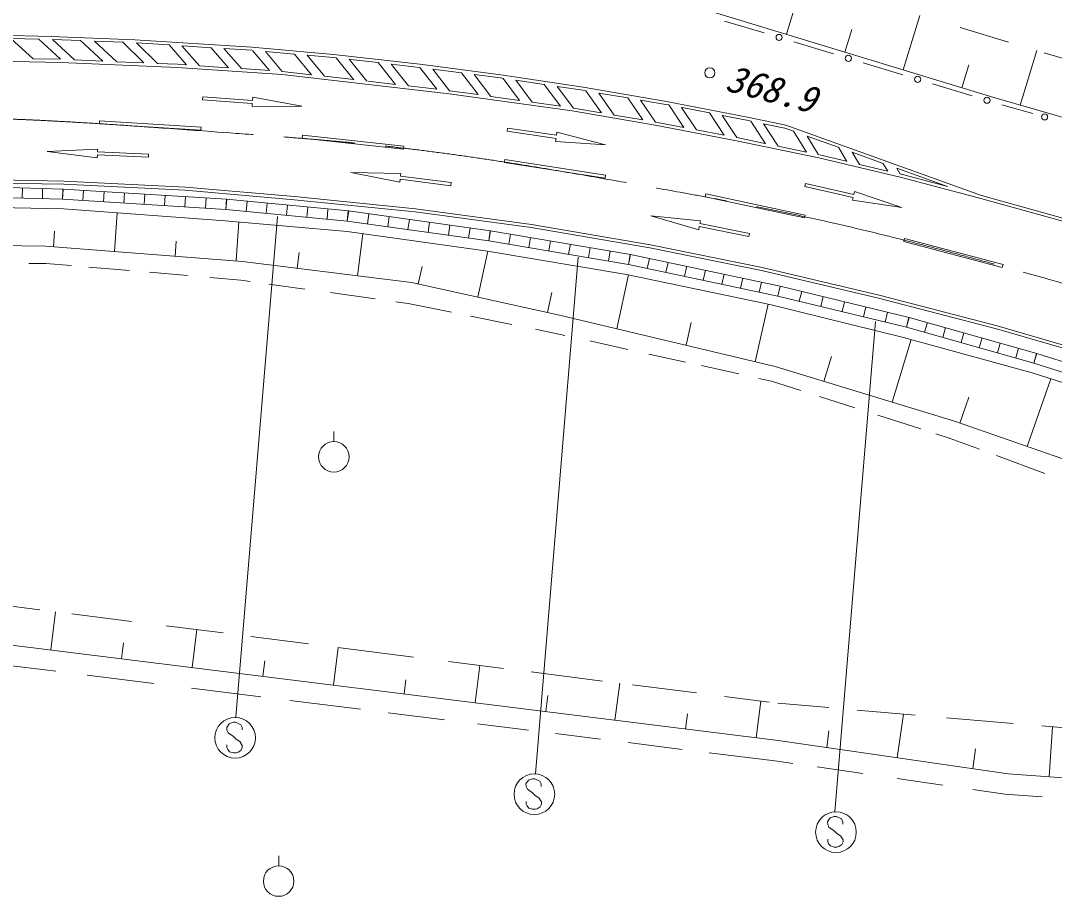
# Model space of a CAD drawing. Units: millimetres, scale not verified. Extents: x 40000 to 680000, y 20000 to 380000.
# Drawn here: x 374464 to 425262, y 280905 to 323952 of the extents above; entities that cross this region are included whole.
import ezdxf
from ezdxf.enums import TextEntityAlignment as Align

# ---------------------------------------------------------------- set-up
doc = ezdxf.new("R2010")
doc.units = ezdxf.units.MM
doc.header["$LTSCALE"] = 1000
doc.linetypes.add('CHAIN', pattern=[18.5, 12, -1.5, 3.5, -1.5])
for name, color, linetype, lineweight in [('M-BGD', 7, 'Continuous', 13), ('M-BMK', 2, 'CHAIN', 13), ('M-STR-STRC', 7, 'Continuous', 13)]:
    doc.layers.add(name, color=color, linetype=linetype, lineweight=lineweight)
doc.styles.add('ＭＳ ゴシック', font='')
doc.styles.get('ＭＳ ゴシック').set_extended_font_data('MS Gothic')

msp = doc.modelspace()

# ---------------------------------------------------------------- linework, layer by layer
at = {"layer": 'M-BGD'}
for p, q in [((394265, 328718), (422284, 320175)), ((412100, 323280), (412896, 325892)), ((417839, 321530), (418655, 324207)), ((409057, 323935), (411004, 323347)), ((420632, 323614), (423016, 322898)), ((371828, 323265), (375960, 323181)), ((375960, 323181), (380067, 323017)), ((414970, 322405), (415308, 323516)), ((373978, 323071), (375078, 322079)), ((373978, 323071), (375359, 323043)), ((375359, 323043), (376425, 322051)), ((376036, 323028), (377117, 322022)), ((376036, 323028), (377403, 322973)), ((377403, 322973), (378496, 321963)), ((378095, 322946), (379191, 321933)), ((378095, 322946), (379480, 322890)), ((379480, 322890), (380513, 321877)), ((380067, 323017), (385825, 322645)), ((380150, 322864), (381184, 321848)), ((380152, 322861), (381762, 322757)), ((381760, 322757), (382614, 321776)), ((382392, 322716), (383247, 321733)), ((382457, 322712), (383821, 322624)), ((383809, 322625), (384674, 321636)), ((384443, 322584), (385309, 321593)), ((384443, 322584), (385816, 322495)), ((385825, 322645), (389830, 322292)), ((412464, 322906), (414410, 322318)), ((376425, 322051), (375078, 322079)), ((386694, 321499), (385859, 322492)), ((387317, 321457), (386495, 322435)), ((386495, 322435), (387913, 322310)), ((388757, 321291), (387913, 322310)), ((389403, 321217), (388543, 322255)), ((388543, 322255), (389815, 322142)), ((389815, 322142), (389969, 322125)), ((389830, 322292), (394081, 321806)), ((390838, 321051), (389965, 322129)), ((423585, 319801), (424402, 322482)), ((424768, 322372), (427096, 321673)), ((376434, 321901), (370354, 322028)), ((382162, 321656), (376434, 321901)), ((378496, 321963), (377117, 322022)), ((380513, 321877), (379191, 321933)), ((382170, 321806), (381190, 321848)), ((387308, 321307), (382162, 321656)), ((382584, 321778), (382170, 321806)), ((384617, 321640), (383271, 321731)), ((386694, 321499), (385309, 321593)), ((391477, 320978), (390607, 322052)), ((390665, 322045), (392037, 321889)), ((392890, 320815), (392037, 321889)), ((393522, 320742), (392669, 321817)), ((392669, 321817), (394062, 321657)), ((394081, 321806), (398064, 321282)), ((394916, 320582), (394086, 321654)), ((395541, 320510), (394720, 321571)), ((394720, 321571), (396131, 321385)), ((415870, 321878), (417817, 321290)), ((420709, 320656), (421052, 321782)), ((395527, 320361), (387308, 321307)), ((388757, 321291), (387317, 321457)), ((390832, 321052), (389403, 321217)), ((396943, 320314), (396131, 321385)), ((397574, 320225), (396758, 321303)), ((396758, 321303), (398043, 321134)), ((398043, 321134), (398169, 321115)), ((398064, 321282), (402113, 320676)), ((398978, 320028), (398169, 321115)), ((392889, 320815), (391517, 320973)), ((394916, 320582), (393522, 320742)), ((399604, 319940), (398800, 321020)), ((398800, 321020), (400195, 320811)), ((400997, 319745), (400195, 320811)), ((401627, 319656), (400830, 320716)), ((400830, 320716), (402089, 320527)), ((402113, 320676), (406203, 319979)), ((419276, 320849), (421223, 320262)), ((383414, 320209), (383403, 320060)), ((383403, 320060), (385847, 319880)), ((383414, 320209), (385858, 320030)), ((385858, 320030), (385875, 320183)), ((385875, 320183), (388278, 319741)), ((401574, 319513), (395527, 320361)), ((396943, 320314), (395541, 320510)), ((398978, 320028), (397574, 320225)), ((402089, 320527), (402244, 320501)), ((403003, 319421), (402244, 320501)), ((403628, 319314), (402869, 320395)), ((402869, 320395), (404307, 320150)), ((405042, 319073), (404307, 320150)), ((405659, 318968), (404924, 320045)), ((404924, 320045), (406176, 319832)), ((422284, 320175), (428145, 318490)), ((385834, 319727), (385847, 319880)), ((388278, 319741), (385834, 319727)), ((400997, 319745), (399604, 319940)), ((402984, 319424), (401627, 319656)), ((406176, 319832), (406309, 319806)), ((406203, 319979), (410263, 319184)), ((407058, 318699), (406309, 319806)), ((407683, 318579), (406936, 319683)), ((406966, 319677), (408309, 319414)), ((422683, 319821), (424209, 319385)), ((378333, 318873), (378342, 319023)), ((378342, 319023), (383327, 318712)), ((405638, 318819), (401574, 319513)), ((405042, 319073), (403628, 319314)), ((409039, 318319), (408309, 319414)), ((409659, 318200), (408931, 319292)), ((408936, 319291), (410233, 319037)), ((410233, 319037), (410348, 319013)), ((410263, 319184), (412064, 318817)), ((411073, 317905), (410347, 319014)), ((383318, 318562), (378333, 318873)), ((383327, 318712), (383318, 318562)), ((398395, 318665), (398373, 318517)), ((398373, 318517), (400776, 318167)), ((398395, 318665), (400798, 318315)), ((409637, 318051), (405638, 318819)), ((407052, 318700), (405659, 318968)), ((409039, 318319), (407683, 318579)), ((411696, 317775), (410969, 318887)), ((410969, 318887), (412024, 318672)), ((412024, 318672), (412441, 318521)), ((412064, 318817), (421689, 315354)), ((413075, 317488), (412441, 318521)), ((388304, 318170), (388320, 318319)), ((393274, 317639), (388304, 318170)), ((388320, 318319), (393290, 317788)), ((400740, 318016), (400776, 318167)), ((403207, 317841), (400740, 318016)), ((400798, 318315), (400810, 318468)), ((400810, 318468), (403207, 317841)), ((413688, 317207), (409637, 318051)), ((411035, 317913), (409659, 318200)), ((413679, 317364), (413119, 318278)), ((413119, 318278), (414640, 317730)), ((375767, 317513), (378243, 317638)), ((378221, 317202), (375767, 317513)), ((378243, 317638), (378245, 317502)), ((380747, 317392), (378245, 317502)), ((393290, 317788), (393274, 317639)), ((413075, 317488), (411696, 317775)), ((415067, 317034), (414653, 317726)), ((415679, 316889), (415321, 317485)), ((415321, 317485), (416853, 316934)), ((378239, 317353), (378221, 317202)), ((380741, 317242), (378239, 317353)), ((380747, 317392), (380741, 317242)), ((398240, 316976), (398263, 317125)), ((398263, 317125), (403209, 316352)), ((417748, 316243), (413688, 317207)), ((415056, 317037), (413721, 317354)), ((390692, 316489), (393154, 316433)), ((393101, 316014), (390692, 316489)), ((403186, 316204), (398240, 316976)), ((417068, 316559), (415679, 316889)), ((417073, 316558), (416839, 316939)), ((417691, 316411), (417516, 316696)), ((417516, 316696), (420006, 315800)), ((376584, 315909), (370017, 316034)), ((376590, 316059), (370018, 316184)), ((382565, 315762), (376590, 316059)), ((393112, 316155), (393101, 316014)), ((395600, 315840), (393112, 316155)), ((393154, 316433), (393131, 316304)), ((395619, 315989), (393131, 316304)), ((395619, 315989), (395600, 315840)), ((403209, 316352), (403186, 316204)), ((420006, 315800), (417689, 316414)), ((417785, 316389), (417740, 316399)), ((421649, 315209), (417748, 316243)), ((370575, 315831), (376545, 315675)), ((374552, 315727), (374538, 315227)), ((375544, 315701), (375531, 315201)), ((376536, 315675), (376523, 315175)), ((376554, 315674), (376523, 315175)), ((376545, 315675), (384584, 315173)), ((382555, 315612), (376584, 315909)), ((377557, 315611), (377526, 315112)), ((378559, 315549), (378528, 315050)), ((379562, 315486), (379531, 314987)), ((387907, 315152), (382555, 315612)), ((387921, 315302), (382565, 315762)), ((413039, 315947), (413006, 315801)), ((413006, 315801), (415373, 315263)), ((413039, 315947), (415406, 315410)), ((415406, 315410), (415446, 315548)), ((415446, 315548), (417772, 314761)), ((370570, 315331), (376523, 315175)), ((376523, 315175), (384545, 314674)), ((380565, 315424), (380534, 314925)), ((381568, 315361), (381537, 314862)), ((382570, 315298), (382539, 314799)), ((383573, 315236), (383542, 314737)), ((384576, 315173), (384545, 314674)), ((384593, 315172), (384545, 314674)), ((384584, 315173), (390573, 314596)), ((385588, 315076), (385540, 314578)), ((386583, 314980), (386535, 314483)), ((393845, 314549), (387907, 315152)), ((393862, 314698), (387921, 315302)), ((408110, 315289), (408141, 315435)), ((412986, 314251), (408110, 315289)), ((408141, 315435), (413017, 314398)), ((415346, 315122), (415373, 315263)), ((417772, 314761), (415346, 315122)), ((421649, 315209), (426823, 313767)), ((421689, 315354), (426865, 313911)), ((370596, 314818), (376565, 314695)), ((376565, 314695), (384520, 314116)), ((379203, 314503), (379069, 312609)), ((384545, 314674), (390514, 314099)), ((387577, 314884), (387530, 314387)), ((388572, 314788), (388524, 314291)), ((389567, 314693), (389519, 314195)), ((390562, 314597), (390514, 314099)), ((390583, 314594), (390514, 314099)), ((390573, 314596), (397546, 313621)), ((391577, 314455), (391508, 313960)), ((399546, 313776), (393845, 314549)), ((399569, 313924), (393862, 314698)), ((384520, 314116), (390502, 313589)), ((385052, 312159), (385187, 314057)), ((390514, 314099), (397470, 313127)), ((392571, 314316), (392502, 313821)), ((393565, 314178), (393495, 313682)), ((394558, 314039), (394489, 313544)), ((405434, 314350), (407869, 314112)), ((407790, 313670), (405434, 314350)), ((407869, 314112), (407840, 313983)), ((410283, 313490), (407840, 313983)), ((413017, 314398), (412986, 314251)), ((376078, 312841), (376131, 313596)), ((390502, 313589), (397412, 312620)), ((391283, 313480), (391025, 311413)), ((395552, 313900), (395483, 313405)), ((396546, 313761), (396476, 313266)), ((397539, 313622), (397470, 313127)), ((397553, 313620), (397470, 313127)), ((397546, 313621), (404431, 312462)), ((398534, 313455), (398451, 312962)), ((405385, 312787), (399546, 313776)), ((405413, 312935), (399569, 313924)), ((407810, 313836), (407790, 313670)), ((410253, 313343), (407810, 313836)), ((410283, 313490), (410253, 313343)), ((360957, 312996), (375678, 312872)), ((382060, 312376), (382112, 313114)), ((397470, 313127), (404337, 311971)), ((399515, 313290), (399432, 312797)), ((400496, 313125), (400413, 312631)), ((401477, 312959), (401394, 312466)), ((410910, 311811), (405413, 312935)), ((417859, 313093), (417898, 313238)), ((422704, 311820), (417859, 313093)), ((417898, 313238), (422742, 311966)), ((375678, 312872), (385372, 312119)), ((388048, 311785), (388144, 312553)), ((397428, 312618), (396933, 310365)), ((397412, 312620), (404244, 311475)), ((402458, 312794), (402375, 312301)), ((403439, 312629), (403356, 312136)), ((404420, 312464), (404337, 311971)), ((404441, 312460), (404337, 311971)), ((404431, 312462), (411789, 310899)), ((410878, 311664), (405385, 312787)), ((374858, 312013), (375704, 312019)), ((375704, 312019), (376967, 311910)), ((385372, 312119), (393676, 311082)), ((404337, 311971), (411678, 310411)), ((405359, 312265), (405255, 311776)), ((406276, 312070), (406173, 311581)), ((422742, 311966), (422704, 311820)), ((377813, 311837), (379805, 311666)), ((380799, 311580), (382662, 311419)), ((394003, 311010), (394190, 311859)), ((403758, 308810), (404340, 311455)), ((404244, 311475), (411283, 309999)), ((407194, 311875), (407090, 311386)), ((408112, 311680), (408008, 311191)), ((409029, 311485), (408925, 310996)), ((416624, 310312), (410878, 311664)), ((416660, 310457), (410910, 311811)), ((383766, 311324), (385285, 311193)), ((385285, 311193), (385745, 311129)), ((386652, 311004), (388422, 310758)), ((393676, 311082), (400951, 309481)), ((409947, 311290), (409843, 310801)), ((410864, 311095), (410760, 310606)), ((411782, 310900), (411678, 310411)), ((411795, 310897), (411678, 310411)), ((411789, 310899), (418121, 309367)), ((389697, 310581), (391877, 310279)), ((400351, 309613), (400567, 310595)), ((411678, 310411), (417994, 308883)), ((412848, 310642), (412730, 310156)), ((413901, 310388), (413783, 309902)), ((422456, 308946), (416660, 310457)), ((392905, 310137), (393510, 310053)), ((393510, 310053), (395632, 309621)), ((410567, 307182), (411191, 310019)), ((411283, 309999), (417855, 308377)), ((414954, 310133), (414836, 309647)), ((416006, 309878), (415889, 309392)), ((422416, 308801), (416624, 310312)), ((396578, 309428), (398605, 309015)), ((400951, 309481), (411539, 306950)), ((417059, 309624), (416942, 309138)), ((418112, 309369), (417994, 308883)), ((418130, 309364), (417994, 308883)), ((418121, 309367), (424401, 307595)), ((407162, 307996), (407410, 309120)), ((417994, 308883), (424257, 307117)), ((419025, 309112), (418889, 308631)), ((419919, 308860), (419784, 308378)), ((427255, 307552), (422456, 308946)), ((399763, 308779), (400828, 308562)), ((400828, 308562), (401202, 308479)), ((417855, 308377), (424175, 306640)), ((420814, 308607), (420678, 308126)), ((421709, 308355), (421573, 307874)), ((427211, 307409), (422416, 308801)), ((402431, 308207), (404310, 307791)), ((418225, 308276), (417285, 305196)), ((422604, 308102), (422468, 307621)), ((423498, 307850), (423362, 307369)), ((405329, 307565), (407139, 307165)), ((413938, 306218), (414310, 307438)), ((424393, 307598), (424257, 307117)), ((424409, 307593), (424257, 307117)), ((424401, 307595), (431553, 305314)), ((407916, 306993), (409751, 306586)), ((411539, 306950), (420360, 304258)), ((424257, 307117), (431392, 304840)), ((410737, 306368), (411357, 306231)), ((425087, 306347), (423930, 303017)), ((424175, 306640), (431199, 304380)), ((411357, 306231), (412802, 305768)), ((413715, 305477), (415455, 304920)), ((420624, 304166), (421065, 305436)), ((416586, 304558), (418694, 303884)), ((420360, 304258), (432872, 299910)), ((389860, 303255), (389860, 303755)), ((419443, 303644), (420146, 303419)), ((420146, 303419), (421589, 302883)), ((422423, 302573), (424798, 301690)), ((348328, 296461), (411689, 288563)), ((372324, 295383), (375398, 294994)), ((375947, 293018), (376180, 294895)), ((376979, 294794), (379910, 294422)), ((381620, 294206), (384408, 293852)), ((382893, 292152), (383124, 294015)), ((385782, 293678), (388611, 293320)), ((379420, 292585), (379517, 293369)), ((389839, 291287), (390069, 293135)), ((390045, 293138), (393765, 292666)), ((373487, 292306), (376190, 291969)), ((386366, 291720), (386462, 292488)), ((395484, 292449), (398196, 292105)), ((397027, 292253), (396801, 290419)), ((377726, 291778), (381002, 291370)), ((399549, 291934), (403050, 291490)), ((382861, 291138), (386266, 290713)), ((393313, 290854), (393399, 291554)), ((403901, 291382), (403667, 289563)), ((404529, 291302), (407679, 290903)), ((400274, 289986), (400372, 290781)), ((409048, 290730), (411240, 290452)), ((387697, 290535), (391160, 290103)), ((410613, 288697), (410845, 290502)), ((411673, 290396), (414180, 290181)), ((415578, 290062), (418417, 289818)), ((392525, 289933), (395291, 289588)), ((407140, 289130), (407236, 289872)), ((417853, 289867), (417541, 287714)), ((419969, 289685), (423236, 289405)), ((396911, 289387), (399421, 289074)), ((414080, 288216), (414187, 289048)), ((424648, 289284), (427340, 289053)), ((425179, 289238), (425002, 286779)), ((400755, 288907), (402965, 288632)), ((422995, 286924), (411689, 288563)), ((404324, 288462), (406979, 288131)), ((421252, 287176), (421393, 288148)), ((408302, 287966), (411521, 287565)), ((412407, 287437), (411521, 287565)), ((415852, 286937), (413600, 287264)), ((419778, 286368), (417540, 286693)), ((434970, 286062), (422995, 286924)), ((422827, 285926), (421258, 286153)), ((424672, 285793), (422827, 285926)), ((387147, 282401), (387147, 282901))]:
    msp.add_line(p, q, dxfattribs=at)
for centre, radius in [((411734, 323127), 150), ((415140, 322098), 150), ((408335, 321386), 250), ((418546, 321070), 150), ((421953, 320041), 150), ((424781, 319222), 150), ((389855, 302509), 750), ((387142, 281655), 750)]:
    msp.add_circle(centre, radius, dxfattribs=at)
at = {"layer": 'M-BMK'}
msp.add_open_spline([(373920, 319106), (374072, 319105), (374225, 319103), (374377, 319098), (374391, 319097), (374406, 319097), (374420, 319096), (374434, 319096), (374448, 319095), (374463, 319095), (374481, 319094), (374499, 319093), (374518, 319092), (374536, 319091), (374554, 319091), (374572, 319090), (374591, 319089), (374609, 319088), (374627, 319088), (374902, 319076), (375176, 319063), (375451, 319050), (375780, 319034), (376109, 319017), (376438, 318999), (376767, 318981), (377096, 318962), (377425, 318942), (379564, 318815), (381700, 318655), (383837, 318499), (387071, 318263), (390307, 318036), (393524, 317655), (397078, 317235), (400609, 316628), (404136, 316005), (407580, 315396), (411021, 314771), (414428, 313996), (417547, 313287), (420638, 312451), (423722, 311591), (427601, 310510), (431470, 309390), (435280, 308095), (437960, 307184), (440611, 306185), (443235, 305122), (446372, 303851), (449471, 302487), (452543, 301069), (454561, 300138), (456568, 299184), (458562, 298205), (458895, 298042), (459227, 297878), (459559, 297713), (459890, 297549), (460222, 297383), (460553, 297217), (460773, 297107), (460994, 296996), (461214, 296884), (461251, 296865), (461288, 296847), (461324, 296828), (461361, 296810), (461398, 296791), (461434, 296772), (461471, 296754), (461508, 296735), (461544, 296717), (461798, 296588), (462052, 296458), (462305, 296327), (462559, 296197), (462812, 296066), (463064, 295934), (464570, 295148), (466052, 294317), (467534, 293485)], degree=3, knots=[0, 0, 0, 0, 1, 1, 1, 2, 2, 2, 3, 3, 3, 4, 4, 4, 5, 5, 5, 6, 6, 6, 7, 7, 7, 8, 8, 8, 9, 9, 9, 10, 10, 10, 11, 11, 11, 12, 12, 12, 13, 13, 13, 14, 14, 14, 15, 15, 15, 16, 16, 16, 17, 17, 17, 18, 18, 18, 19, 19, 19, 20, 20, 20, 21, 21, 21, 22, 22, 22, 23, 23, 23, 24, 24, 24, 25, 25, 25, 26, 26, 26, 27, 27, 27, 27], dxfattribs=at)
at = {"layer": 'M-STR-STRC'}
for p, q in [((387088, 314329), (385044, 289713)), ((401866, 312320), (399757, 286924)), ((416471, 309158), (414470, 285061)), ((384714, 289393), (384592, 289208)), ((384592, 289208), (384595, 289076)), ((384595, 289076), (384660, 288948)), ((384906, 289461), (384714, 289393)), ((385027, 289459), (384906, 289461)), ((385278, 289343), (385027, 289459)), ((385342, 289212), (385278, 289343)), ((385343, 289083), (385342, 289212)), ((384660, 288948), (384917, 288768)), ((384917, 288768), (385047, 288638)), ((385047, 288638), (385227, 288523)), ((384603, 288228), (384599, 288349)), ((384643, 288126), (384603, 288228)), ((384728, 288016), (384643, 288126)), ((385291, 288081), (385150, 287988)), ((385227, 288523), (385355, 288324)), ((385351, 288214), (385291, 288081)), ((385355, 288324), (385351, 288214)), ((384916, 287957), (384728, 288016)), ((385050, 287958), (384916, 287957)), ((385150, 287988), (385050, 287958)), ((399418, 286619), (399296, 286434)), ((399610, 286687), (399418, 286619)), ((399731, 286685), (399610, 286687)), ((399982, 286569), (399731, 286685)), ((400046, 286438), (399982, 286569)), ((399296, 286434), (399300, 286302)), ((399300, 286302), (399364, 286174)), ((399364, 286174), (399621, 285994)), ((399621, 285994), (399751, 285864)), ((400047, 286309), (400046, 286438)), ((399307, 285454), (399303, 285575)), ((399751, 285864), (399931, 285749)), ((399931, 285749), (400059, 285550)), ((400059, 285550), (400055, 285440)), ((399347, 285352), (399307, 285454)), ((399433, 285242), (399347, 285352)), ((399620, 285183), (399433, 285242)), ((399754, 285184), (399620, 285183)), ((399854, 285214), (399754, 285184)), ((399996, 285308), (399854, 285214)), ((400055, 285440), (399996, 285308)), ((414242, 284757), (414120, 284572)), ((414120, 284572), (414123, 284440)), ((414434, 284824), (414242, 284757)), ((414555, 284823), (414434, 284824)), ((414806, 284707), (414555, 284823)), ((414870, 284575), (414806, 284707)), ((414871, 284446), (414870, 284575)), ((414123, 284440), (414188, 284311)), ((414188, 284311), (414445, 284132)), ((414445, 284132), (414575, 284001)), ((414575, 284001), (414755, 283887)), ((414131, 283592), (414127, 283713)), ((414171, 283490), (414131, 283592)), ((414256, 283380), (414171, 283490)), ((414755, 283887), (414883, 283688)), ((414879, 283577), (414819, 283445)), ((414883, 283688), (414879, 283577)), ((414444, 283321), (414256, 283380)), ((414578, 283322), (414444, 283321)), ((414678, 283352), (414578, 283322)), ((414819, 283445), (414678, 283352))]:
    msp.add_line(p, q, dxfattribs=at)
for centre in [(385003, 288699), (399708, 285925), (414531, 284062)]:
    msp.add_circle(centre, 1000, dxfattribs=at)

# ---------------------------------------------------------------- texts
at = {"layer": 'M-BGD', "style": 'ＭＳ ゴシック', "oblique": 15}
msp.add_text('368.9', height=1320, rotation=345.242, dxfattribs=at).set_placement((408922, 320152), align=Align.BOTTOM_LEFT)

doc.saveas('drawing.dxf')
